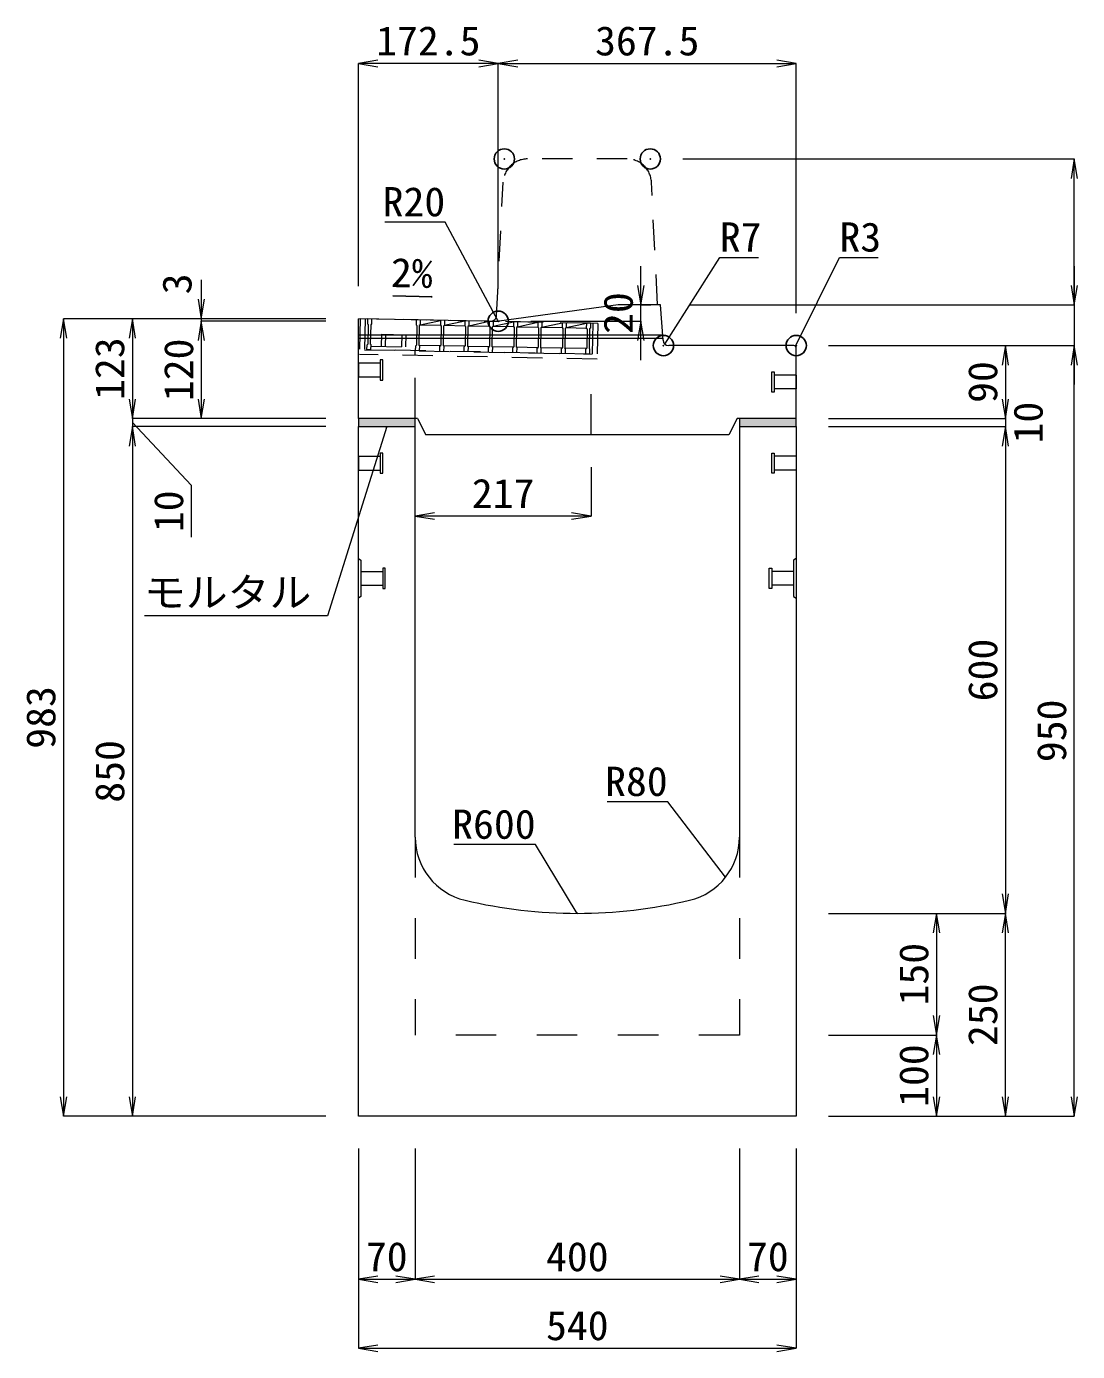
# Model space of a CAD drawing. Units: millimetres at full size. Extents: x -1809 to 57027, y -20349 to 17321.
# Drawn here: x 41639 to 42935, y 7424 to 9057 of the extents above; entities that cross this region are included whole.
import ezdxf
from ezdxf.enums import TextEntityAlignment as Align

# ---------------------------------------------------------------- set-up
doc = ezdxf.new("R2010")
doc.units = ezdxf.units.MM
doc.header["$LTSCALE"] = 50
doc.header["$PDMODE"] = 32
doc.header["$PDSIZE"] = 25
doc.linetypes.add('USER1', pattern=[2, 1, -1])
doc.linetypes.add('USER2', pattern=[1.35, 0.75, -0.6])
for name, color, linetype, lineweight in [('インサート', 3, 'USER2', 9), ('グレーチング', 7, 'USER2', 9), ('モルタル', 7, 'Continuous', 9), ('受枠', 3, 'USER2', 9), ('寸法線', 7, 'Continuous', 13), ('引出線', 4, 'Continuous', 13), ('本体', 2, 'Continuous', 13), ('目地', 132, 'Continuous', 9)]:
    doc.layers.add(name, color=color, linetype=linetype, lineweight=lineweight)
doc.layers.add('作業エリア', color=11, linetype='Continuous')
doc.styles.add('ＭＳ 明朝', font='')
doc.styles.get('ＭＳ 明朝').set_extended_font_data('MS Mincho')

# ---------------------------------------------------------------- blocks, each defined once
blk = doc.blocks.new('open_arrow')
at = {"color": 0, "linetype": 'Continuous', "lineweight": -2}
blk.add_lwpolyline([(7.5, 1.25), (0, 0), (7.5, -1.25)], dxfattribs=at)

msp = doc.modelspace()

# ---------------------------------------------------------------- hatches: boundary and pattern name
at = {"layer": 'モルタル'}
for points in [[(42048.24, 8563.69), (42048.24, 8573.69), (42118.24, 8573.69), (42118.24, 8563.69)], [(42518.24, 8563.69), (42518.24, 8573.69), (42588.24, 8573.69), (42588.24, 8563.69)]]:
    msp.add_hatch(color=256, dxfattribs=at).paths.add_polyline_path(points)

# ---------------------------------------------------------------- linework, layer by layer
at = {"layer": 'インサート'}
for p, q in [((42048.24, 8642.19), (42075.24, 8642.19)), ((42048.24, 8642.19), (42048.24, 8625.19)), ((42078.24, 8646.19), (42075.24, 8646.19)), ((42075.24, 8646.19), (42075.24, 8621.19)), ((42078.24, 8621.19), (42078.24, 8646.19)), ((42048.24, 8625.19), (42075.24, 8625.19)), ((42558.24, 8631.19), (42561.24, 8631.19)), ((42558.24, 8606.19), (42558.24, 8631.19)), ((42561.24, 8631.19), (42561.24, 8606.19)), ((42588.24, 8627.19), (42561.24, 8627.19)), ((42588.24, 8627.19), (42588.24, 8610.19)), ((42075.24, 8621.19), (42078.24, 8621.19)), ((42588.24, 8610.19), (42561.24, 8610.19)), ((42561.24, 8606.19), (42558.24, 8606.19)), ((42048.24, 8527.19), (42075.24, 8527.19)), ((42048.24, 8527.19), (42048.24, 8510.19)), ((42078.24, 8531.19), (42075.24, 8531.19)), ((42075.24, 8531.19), (42075.24, 8506.19)), ((42078.24, 8506.19), (42078.24, 8531.19)), ((42558.24, 8531.19), (42561.24, 8531.19)), ((42558.24, 8506.19), (42558.24, 8531.19)), ((42561.24, 8531.19), (42561.24, 8506.19)), ((42588.24, 8527.19), (42561.24, 8527.19)), ((42588.24, 8527.19), (42588.24, 8510.19)), ((42048.24, 8510.19), (42075.24, 8510.19)), ((42075.24, 8506.19), (42078.24, 8506.19)), ((42561.24, 8506.19), (42558.24, 8506.19)), ((42588.24, 8510.19), (42561.24, 8510.19)), ((42051.44, 8385.19), (42078.44, 8385.19)), ((42051.44, 8385.19), (42051.44, 8368.19)), ((42081.44, 8389.19), (42078.44, 8389.19)), ((42078.44, 8389.19), (42078.44, 8364.19)), ((42081.44, 8364.19), (42081.44, 8389.19)), ((42555.04, 8389.19), (42558.04, 8389.19)), ((42555.04, 8364.19), (42555.04, 8389.19)), ((42558.04, 8389.19), (42558.04, 8364.19)), ((42585.04, 8385.19), (42558.04, 8385.19)), ((42585.04, 8385.19), (42585.04, 8368.19)), ((42051.44, 8368.19), (42078.44, 8368.19)), ((42078.44, 8364.19), (42081.44, 8364.19)), ((42558.04, 8364.19), (42555.04, 8364.19)), ((42585.04, 8368.19), (42558.04, 8368.19))]:
    msp.add_line(p, q, dxfattribs=at)
at = {"layer": 'グレーチング'}
for p, q in [((42059.53, 8696.47), (42059.41, 8690.47)), ((42059.41, 8690.47), (42060.39, 8689.46)), ((42334.48, 8691.15), (42059.53, 8696.47)), ((42064.41, 8690.38), (42063.39, 8689.4)), ((42064.53, 8696.38), (42064.41, 8690.38)), ((42119.52, 8695.31), (42119.4, 8689.31)), ((42124.52, 8695.22), (42124.4, 8689.22)), ((42124.4, 8689.22), (42149.51, 8694.73)), ((42149.51, 8694.73), (42149.4, 8688.73)), ((42154.51, 8694.64), (42154.39, 8688.64)), ((42154.39, 8688.64), (42179.51, 8694.15)), ((42179.51, 8694.15), (42179.39, 8688.15)), ((42184.51, 8694.05), (42184.39, 8688.06)), ((42184.39, 8688.06), (42209.5, 8693.57)), ((42209.5, 8693.57), (42209.38, 8687.57)), ((42214.5, 8693.47), (42214.38, 8687.48)), ((42214.38, 8687.48), (42239.49, 8692.99)), ((42239.49, 8692.99), (42239.38, 8686.99)), ((42244.49, 8692.89), (42244.38, 8686.89)), ((42244.38, 8686.89), (42269.49, 8692.41)), ((42269.49, 8692.41), (42269.37, 8686.41)), ((42274.49, 8692.31), (42274.37, 8686.31)), ((42274.37, 8686.31), (42299.48, 8691.83)), ((42299.48, 8691.83), (42299.37, 8685.83)), ((42304.48, 8691.73), (42304.37, 8685.73)), ((42304.37, 8685.73), (42329.48, 8691.25)), ((42329.48, 8691.25), (42329.36, 8685.25)), ((42334.48, 8691.15), (42334.36, 8685.15)), ((42060.39, 8689.46), (42059.93, 8665.46)), ((42063.39, 8689.4), (42062.93, 8665.4)), ((42076.67, 8677.64), (42076.38, 8662.64)), ((42076.67, 8677.64), (42106.66, 8677.06)), ((42081.67, 8677.54), (42081.38, 8662.54)), ((42101.66, 8677.15), (42101.37, 8662.16)), ((42106.66, 8677.06), (42106.37, 8662.06)), ((42119.4, 8689.31), (42120.38, 8688.29)), ((42120.38, 8688.29), (42119.92, 8664.3)), ((42123.38, 8688.24), (42122.92, 8664.24)), ((42124.4, 8689.22), (42123.38, 8688.24)), ((42124.4, 8689.22), (42149.4, 8688.73)), ((42149.4, 8688.73), (42150.38, 8687.71)), ((42150.38, 8687.71), (42149.91, 8663.72)), ((42153.38, 8687.66), (42152.91, 8663.66)), ((42154.39, 8688.64), (42153.38, 8687.66)), ((42154.39, 8688.64), (42179.39, 8688.15)), ((42179.39, 8688.15), (42180.37, 8687.13)), ((42180.37, 8687.13), (42179.91, 8663.14)), ((42183.37, 8687.08), (42182.91, 8663.08)), ((42184.39, 8688.06), (42183.37, 8687.08)), ((42184.39, 8688.06), (42209.38, 8687.57)), ((42209.38, 8687.57), (42210.36, 8686.55)), ((42210.36, 8686.55), (42209.9, 8662.56)), ((42213.36, 8686.49), (42212.9, 8662.5)), ((42214.38, 8687.48), (42213.36, 8686.49)), ((42214.38, 8687.48), (42239.38, 8686.99)), ((42239.38, 8686.99), (42240.36, 8685.97)), ((42240.36, 8685.97), (42239.89, 8661.98)), ((42243.36, 8685.91), (42242.89, 8661.92)), ((42244.38, 8686.89), (42243.36, 8685.91)), ((42244.38, 8686.89), (42269.37, 8686.41)), ((42269.37, 8686.41), (42270.35, 8685.39)), ((42270.35, 8685.39), (42269.89, 8661.4)), ((42273.35, 8685.33), (42272.89, 8661.34)), ((42274.37, 8686.31), (42273.35, 8685.33)), ((42274.37, 8686.31), (42299.37, 8685.83)), ((42299.37, 8685.83), (42300.35, 8684.81)), ((42300.35, 8684.81), (42299.88, 8660.82)), ((42303.35, 8684.75), (42302.88, 8660.76)), ((42304.37, 8685.73), (42303.35, 8684.75)), ((42304.37, 8685.73), (42329.36, 8685.25)), ((42329.36, 8685.25), (42330.34, 8684.23)), ((42330.34, 8684.23), (42329.88, 8660.24)), ((42333.34, 8684.17), (42332.88, 8660.18)), ((42334.36, 8685.15), (42333.34, 8684.17)), ((42058.79, 8658.48), (42058.91, 8664.48)), ((42333.74, 8653.16), (42058.79, 8658.48)), ((42058.91, 8664.48), (42059.93, 8665.46)), ((42063.91, 8664.38), (42062.93, 8665.4)), ((42063.79, 8658.38), (42063.91, 8664.38)), ((42063.88, 8662.88), (42118.87, 8661.82)), ((42118.78, 8657.32), (42118.9, 8663.32)), ((42118.9, 8663.32), (42119.92, 8664.3)), ((42122.92, 8664.24), (42149.91, 8663.72)), ((42123.9, 8663.22), (42122.92, 8664.24)), ((42123.78, 8657.22), (42123.9, 8663.22)), ((42148.78, 8656.74), (42148.89, 8662.74)), ((42148.89, 8662.74), (42149.91, 8663.72)), ((42153.89, 8662.64), (42152.91, 8663.66)), ((42152.91, 8663.66), (42179.91, 8663.14)), ((42153.78, 8656.64), (42153.89, 8662.64)), ((42178.77, 8656.16), (42178.89, 8662.16)), ((42178.89, 8662.16), (42179.91, 8663.14)), ((42183.89, 8662.06), (42182.91, 8663.08)), ((42182.91, 8663.08), (42209.9, 8662.56)), ((42183.77, 8656.06), (42183.89, 8662.06)), ((42208.76, 8655.58), (42208.88, 8661.58)), ((42208.88, 8661.58), (42209.9, 8662.56)), ((42213.88, 8661.48), (42212.9, 8662.5)), ((42212.9, 8662.5), (42239.89, 8661.98)), ((42213.76, 8655.48), (42213.88, 8661.48)), ((42238.76, 8655), (42238.88, 8661)), ((42238.88, 8661), (42239.89, 8661.98)), ((42243.87, 8660.9), (42242.89, 8661.92)), ((42242.89, 8661.92), (42269.89, 8661.4)), ((42243.76, 8654.9), (42243.87, 8660.9)), ((42268.75, 8654.42), (42268.87, 8660.42)), ((42268.87, 8660.42), (42269.89, 8661.4)), ((42273.87, 8660.32), (42272.89, 8661.34)), ((42272.89, 8661.34), (42299.88, 8660.82)), ((42273.75, 8654.32), (42273.87, 8660.32)), ((42298.75, 8653.84), (42298.86, 8659.84)), ((42298.86, 8659.84), (42299.88, 8660.82)), ((42302.88, 8660.76), (42329.88, 8660.24)), ((42303.86, 8659.74), (42302.88, 8660.76)), ((42303.75, 8653.74), (42303.86, 8659.74)), ((42328.74, 8653.26), (42328.86, 8659.25)), ((42328.86, 8659.25), (42329.88, 8660.24)), ((42333.86, 8659.16), (42332.88, 8660.18)), ((42333.74, 8653.16), (42333.86, 8659.16))]:
    msp.add_line(p, q, dxfattribs=at)
at = {"layer": 'モルタル'}
for points in [[(42118.24, 8573.69), (42048.24, 8573.69), (42048.24, 8563.69), (42118.24, 8563.69)], [(42588.24, 8573.69), (42518.24, 8573.69), (42518.24, 8563.69), (42588.24, 8563.69)]]:
    msp.add_lwpolyline(points, close=True, dxfattribs=at)
at = {"layer": '作業エリア'}
for p in [(42228.24, 8893.69), (42408.24, 8893.69), (42220.74, 8693.69), (42424.49, 8663.69), (42588.24, 8663.69)]:
    msp.add_point(p, dxfattribs=at)
at = {"layer": '受枠'}
for p, q in [((42050.53, 8696.65), (42049.68, 8652.66)), ((42343.48, 8690.98), (42050.53, 8696.65)), ((42056.53, 8696.53), (42055.79, 8658.54)), ((42337.48, 8691.09), (42336.74, 8653.1)), ((42343.48, 8690.98), (42342.62, 8646.99)), ((42055.79, 8658.54), (42336.74, 8653.1)), ((42117.78, 8657.34), (42117.67, 8651.34)), ((42342.62, 8646.99), (42049.68, 8652.66))]:
    msp.add_line(p, q, dxfattribs=at)
at = {"layer": '寸法線'}
for p, q in [((42220.74, 9011.37), (42048.24, 9011.37)), ((42048.24, 8736.69), (42048.24, 9011.37)), ((42220.74, 8733.69), (42220.74, 9011.37)), ((42220.74, 9011.37), (42588.24, 9011.37)), ((42220.74, 8733.69), (42220.74, 9011.37)), ((42588.24, 8703.69), (42588.24, 9011.37)), ((42448.24, 8893.69), (42931.18, 8893.69)), ((42931.18, 8713.69), (42931.18, 8893.69)), ((42396.63, 8645.69), (42396.63, 8761.69)), ((42931.18, 8761.69), (42931.18, 8615.69)), ((41854.46, 8744.69), (41854.46, 8645.69)), ((42396.63, 8713.69), (42408.74, 8713.69)), ((42457.24, 8713.69), (42931.18, 8713.69)), ((42457.24, 8713.69), (42931.18, 8713.69)), ((41684.46, 8696.69), (41684.46, 7713.69)), ((42008.24, 8696.69), (41684.46, 8696.69)), ((41769.46, 8696.69), (41769.46, 8573.69)), ((42008.24, 8696.69), (41769.46, 8696.69)), ((42008.24, 8696.69), (41854.46, 8696.69)), ((42008.24, 8693.69), (41854.46, 8693.69)), ((41854.46, 8693.69), (41854.46, 8573.69)), ((42008.24, 8693.69), (41854.46, 8693.69)), ((42260.74, 8693.69), (42396.63, 8693.69)), ((42628.24, 8663.69), (42846.18, 8663.69)), ((42628.24, 8663.69), (42931.18, 8663.69)), ((42628.24, 8663.69), (42931.18, 8663.69)), ((42846.18, 8663.69), (42846.18, 8573.69)), ((42931.18, 7713.69), (42931.18, 8663.69)), ((41769.46, 8621.69), (41769.46, 8515.69)), ((42846.18, 8621.69), (42846.18, 8515.69)), ((42008.24, 8573.69), (41769.46, 8573.69)), ((42008.24, 8573.69), (41769.46, 8573.69)), ((41769.46, 8568.69), (41842.14, 8491.36)), ((42008.24, 8563.69), (41769.46, 8563.69)), ((41769.46, 8563.69), (41769.46, 7713.69)), ((42008.24, 8563.69), (41769.46, 8563.69)), ((42008.24, 8573.69), (41854.46, 8573.69)), ((42628.24, 8573.69), (42831.18, 8573.69)), ((42628.24, 8573.69), (42846.18, 8573.69)), ((42628.24, 8563.69), (42831.18, 8563.69)), ((42628.24, 8563.69), (42846.18, 8563.69)), ((42846.18, 8563.69), (42846.18, 7963.69)), ((42335.24, 8513.69), (42335.24, 8453.46)), ((41842.14, 8491.36), (41842.14, 8427.34)), ((42335.24, 8453.46), (42118.24, 8453.46)), ((42628.24, 7963.69), (42846.18, 7963.69)), ((42628.24, 7963.69), (42761.18, 7963.69)), ((42628.24, 7963.69), (42846.18, 7963.69)), ((42761.18, 7963.69), (42761.18, 7813.69)), ((42846.18, 7713.69), (42846.18, 7963.69)), ((42628.24, 7813.69), (42761.18, 7813.69)), ((42628.24, 7813.69), (42761.18, 7813.69)), ((42761.18, 7813.69), (42761.18, 7713.69)), ((42008.24, 7713.69), (41684.46, 7713.69)), ((42008.24, 7713.69), (41769.46, 7713.69)), ((42628.24, 7713.69), (42761.18, 7713.69)), ((42628.24, 7713.69), (42846.18, 7713.69)), ((42628.24, 7713.69), (42931.18, 7713.69)), ((42048.24, 7673.69), (42048.24, 7512.54)), ((42048.24, 7673.69), (42048.24, 7427.54)), ((42118.24, 7673.69), (42118.24, 7512.54)), ((42118.24, 7673.69), (42118.24, 7512.54)), ((42518.24, 7673.69), (42518.24, 7512.54)), ((42518.24, 7673.69), (42518.24, 7512.54)), ((42588.24, 7673.69), (42588.24, 7512.54)), ((42588.24, 7673.69), (42588.24, 7427.54)), ((42048.24, 7512.54), (42118.24, 7512.54)), ((42118.24, 7512.54), (42518.24, 7512.54)), ((42518.24, 7512.54), (42588.24, 7512.54)), ((42048.24, 7427.54), (42588.24, 7427.54))]:
    msp.add_line(p, q, dxfattribs=at)
at = {"layer": '引出線'}
for points in [[(42220.74, 8693.74), (42155.34, 8815.81), (42080.67, 8815.81)], [(42426.22, 8665.56), (42493.97, 8772.33), (42541.9, 8772.33)], [(42587.36, 8662.81), (42641.52, 8772.33), (42689.25, 8772.33)], [(42139.27, 8723.88), (42090.53, 8724.86), (42139.27, 8723.88)], [(42083.24, 8563.69), (42010.16, 8330.28), (41784.24, 8330.28)], [(42501, 8008.11), (42429.74, 8101.22), (42355.07, 8101.22)], [(42318.24, 7963.69), (42266.88, 8048.44), (42165.87, 8048.44)]]:
    msp.add_lwpolyline(points, dxfattribs=at)
at = {"layer": '本体', "linetype": 'USER2', "lineweight": 9}
for p, q in [((42379.7, 8893.69), (42256.78, 8893.69)), ((42218.57, 8700.34), (42226.82, 8865.19)), ((42417.24, 8713.69), (42409.67, 8865.19))]:
    msp.add_line(p, q, dxfattribs=at)
at = {"layer": '本体'}
for p, q in [((42368.74, 8713.69), (42222.07, 8693.87)), ((42420.74, 8713.69), (42368.74, 8713.69)), ((42424.01, 8670.17), (42420.74, 8713.69)), ((42048.24, 8573.69), (42048.24, 8696.69)), ((42203.24, 8693.69), (42048.24, 8696.69)), ((42203.24, 8693.69), (42219.4, 8693.69)), ((42585.24, 8663.69), (42430.99, 8663.69)), ((42588.24, 8573.69), (42588.24, 8660.69)), ((42121.24, 8573.69), (42048.24, 8573.69)), ((42048.24, 7713.69), (42048.24, 8563.69)), ((42048.24, 8563.69), (42118.24, 8563.69)), ((42118.24, 8057.73), (42118.24, 8563.69)), ((42121.24, 8573.69), (42131.24, 8553.69)), ((42515.24, 8573.69), (42505.24, 8553.69)), ((42588.24, 8573.69), (42515.24, 8573.69)), ((42518.24, 8563.69), (42518.24, 8057.73)), ((42518.24, 8563.69), (42588.24, 8563.69)), ((42588.24, 8563.69), (42588.24, 7713.69)), ((42505.24, 8553.69), (42131.24, 8553.69)), ((42588.24, 7713.69), (42048.24, 7713.69))]:
    msp.add_line(p, q, dxfattribs=at)
at = {"layer": '本体', "linetype": 'USER1'}
for p, q in [((42118.24, 8573.69), (42118.24, 8657.33)), ((42335.24, 8553.69), (42335.24, 8653.13))]:
    msp.add_line(p, q, dxfattribs=at)
at = {"layer": '本体', "lineweight": 9}
for p, q in [((42048.24, 8401.19), (42051.44, 8399.19)), ((42051.44, 8399.19), (42051.44, 8354.19)), ((42588.24, 8401.19), (42585.04, 8399.19)), ((42585.04, 8399.19), (42585.04, 8354.19)), ((42051.44, 8354.19), (42048.24, 8352.19)), ((42585.04, 8354.19), (42588.24, 8352.19))]:
    msp.add_line(p, q, dxfattribs=at)
at = {"layer": '本体', "linetype": 'USER1', "lineweight": 15}
for p, q in [((42118.24, 8057.73), (42118.24, 7813.69)), ((42518.24, 8057.73), (42518.24, 7813.69)), ((42518.24, 7813.69), (42118.24, 7813.69))]:
    msp.add_line(p, q, dxfattribs=at)
at = {"layer": '本体', "linetype": 'USER2', "lineweight": 9}
for centre, radius, start, end in [((42256.78, 8863.69), 30, 90, 177.13759), ((42379.7, 8863.69), 30, 2.86241, 90), ((42211.58, 8700.69), 7, 270, 357.13759)]:
    msp.add_arc(centre, radius, start, end, dxfattribs=at)
at = {"layer": '本体'}
for centre, radius, start, end in [((42219.4, 8713.69), 20, 270, 277.69605), ((42430.99, 8670.69), 7, 184.28915, 270), ((42585.24, 8660.69), 3, 0, 90), ((42198.24, 8057.73), 80, 180, 256.65764), ((42438.24, 8057.73), 80, 283.34236, 0), ((42318.24, 8563.69), 600, 256.65764, 283.34236)]:
    msp.add_arc(centre, radius, start, end, dxfattribs=at)
at = {"layer": '目地'}
for p, q in [((42048.24, 8676.69), (42423.52, 8676.69)), ((42048.24, 8672.69), (42423.82, 8672.69))]:
    msp.add_line(p, q, dxfattribs=at)

# ---------------------------------------------------------------- block references
at = {"layer": '寸法線', "xscale": 3.2, "yscale": 3.2}
for p in [(42048.24, 9011.37), (42220.74, 9011.37), (42118.24, 8453.46), (42048.24, 7512.54), (42118.24, 7512.54), (42518.24, 7512.54), (42048.24, 7427.54)]:
    msp.add_blockref('open_arrow', p, dxfattribs=at)
for p, rotation in [((42220.74, 9011.37), 180), ((42588.24, 9011.37), 180), ((42931.18, 8893.69), 270), ((42396.63, 8713.69), 90), ((42931.18, 8713.69), 90), ((42931.18, 8713.69), 90), ((41854.46, 8696.69), 90), ((41684.46, 8696.69), 270), ((41769.46, 8696.69), 270), ((41854.46, 8693.69), 270), ((41854.46, 8693.69), 270), ((42396.63, 8693.69), 270), ((42846.18, 8663.69), 270), ((42931.18, 8663.69), 270), ((42931.18, 8663.69), 270), ((41769.46, 8573.69), 90), ((41769.46, 8573.69), 90), ((41854.46, 8573.69), 90), ((42846.18, 8573.69), 90), ((42846.18, 8573.69), 90), ((41769.46, 8563.69), 270), ((41769.46, 8563.69), 270), ((42846.18, 8563.69), 270), ((42846.18, 8563.69), 270), ((42335.24, 8453.46), 180), ((42846.18, 7963.69), 90), ((42761.18, 7963.69), 270), ((42846.18, 7963.69), 270), ((42761.18, 7813.69), 90), ((42761.18, 7813.69), 270), ((41684.46, 7713.69), 90), ((41769.46, 7713.69), 90), ((42761.18, 7713.69), 90), ((42846.18, 7713.69), 90), ((42931.18, 7713.69), 90), ((42118.24, 7512.54), 180), ((42518.24, 7512.54), 180), ((42588.24, 7512.54), 180), ((42588.24, 7427.54), 180)]:
    msp.add_blockref('open_arrow', p, dxfattribs=dict(at, rotation=rotation))
at = {"layer": '引出線', "xscale": 0.16, "yscale": 0.16}
for p, rotation in [((42139.27, 8723.88), 178.9), ((42220.74, 8693.74), 118.2), ((42426.22, 8665.56), 57.6), ((42587.36, 8662.81), 63.7), ((42083.24, 8563.69), 252.6), ((42501, 8008.11), 127.4), ((42318.24, 7963.69), 121.2)]:
    msp.add_blockref('open_arrow', p, dxfattribs=dict(at, rotation=rotation))

# ---------------------------------------------------------------- texts
at = {"layer": '寸法線', "style": 'ＭＳ 明朝', "width": 1.05}
for s, p in [('172.5', (42134.49, 9039.37)), ('367.5', (42404.49, 9039.37)), ('217', (42226.74, 8481.46)), ('70', (42083.24, 7540.54)), ('400', (42318.24, 7540.54)), ('70', (42553.24, 7540.54)), ('540', (42318.24, 7455.54))]:
    msp.add_text(s, height=36.03, dxfattribs=at).set_placement(p, align=Align.MIDDLE_CENTER)
for s, p in [('3', (41824.46, 8739.7)), ('20', (42368.63, 8703.69)), ('123', (41741.46, 8635.19)), ('120', (41826.46, 8633.69)), ('90', (42818.18, 8618.69)), ('10', (42874.18, 8568.69)), ('10', (41814.14, 8459.35)), ('600', (42818.18, 8263.69)), ('983', (41656.46, 8205.19)), ('950', (42903.18, 8188.69)), ('850', (41741.46, 8138.69)), ('150', (42733.18, 7888.69)), ('250', (42818.18, 7838.69)), ('100', (42733.18, 7763.69))]:
    msp.add_text(s, height=36.03, rotation=90, dxfattribs=at).set_placement(p, align=Align.MIDDLE_CENTER)
at = {"layer": '引出線', "style": 'ＭＳ 明朝', "width": 1.05}
for s, p in [('R20', (42155.34, 8859.01)), ('モルタル', (41990.16, 8377.39)), ('R80', (42429.74, 8144.42)), ('R600', (42266.88, 8091.64))]:
    msp.add_text(s, height=36.03, dxfattribs=at).set_placement(p, align=Align.TOP_RIGHT)
for s, p in [('R7', (42493.97, 8815.53)), ('R3', (42641.52, 8815.53))]:
    msp.add_text(s, height=36.03, dxfattribs=at).set_placement(p, align=Align.TOP_LEFT)
msp.add_text('2%', height=36.03, rotation=358.854, dxfattribs=at).set_placement((42140.21, 8770.78), align=Align.TOP_RIGHT)

doc.saveas('drawing.dxf')
